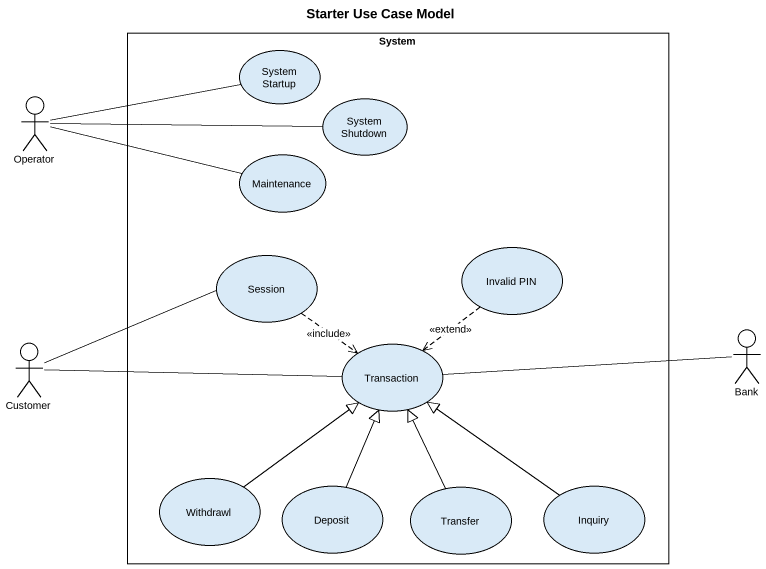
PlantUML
@startuml
title Starter Use Case Model
rectangle System {
  usecase "System Startup" as System_Startup
  usecase "System Shutdown" as System_Shutdown
  usecase Maintenance
  usecase Session
  usecase "Invalid PIN" as Invalid_PIN
  usecase Transaction
  usecase Withdrawl
  usecase Deposit
  usecase Transfer
  usecase Inquiry
}
actor Operator
actor Customer
actor Bank
Operator -right- System_Startup
Operator -right- System_Shutdown
Operator -right- Maintenance
Session ..> Transaction : <<include>>
Invalid_PIN ..> Transaction : <<extend>>
Customer -right- Session
Customer -right- Transaction
Bank -left- Transaction
Withdrawl -up-|> Transaction
Deposit -up-|> Transaction
Transfer -up-|> Transaction
Inquiry -up-|> Transaction
@enduml
